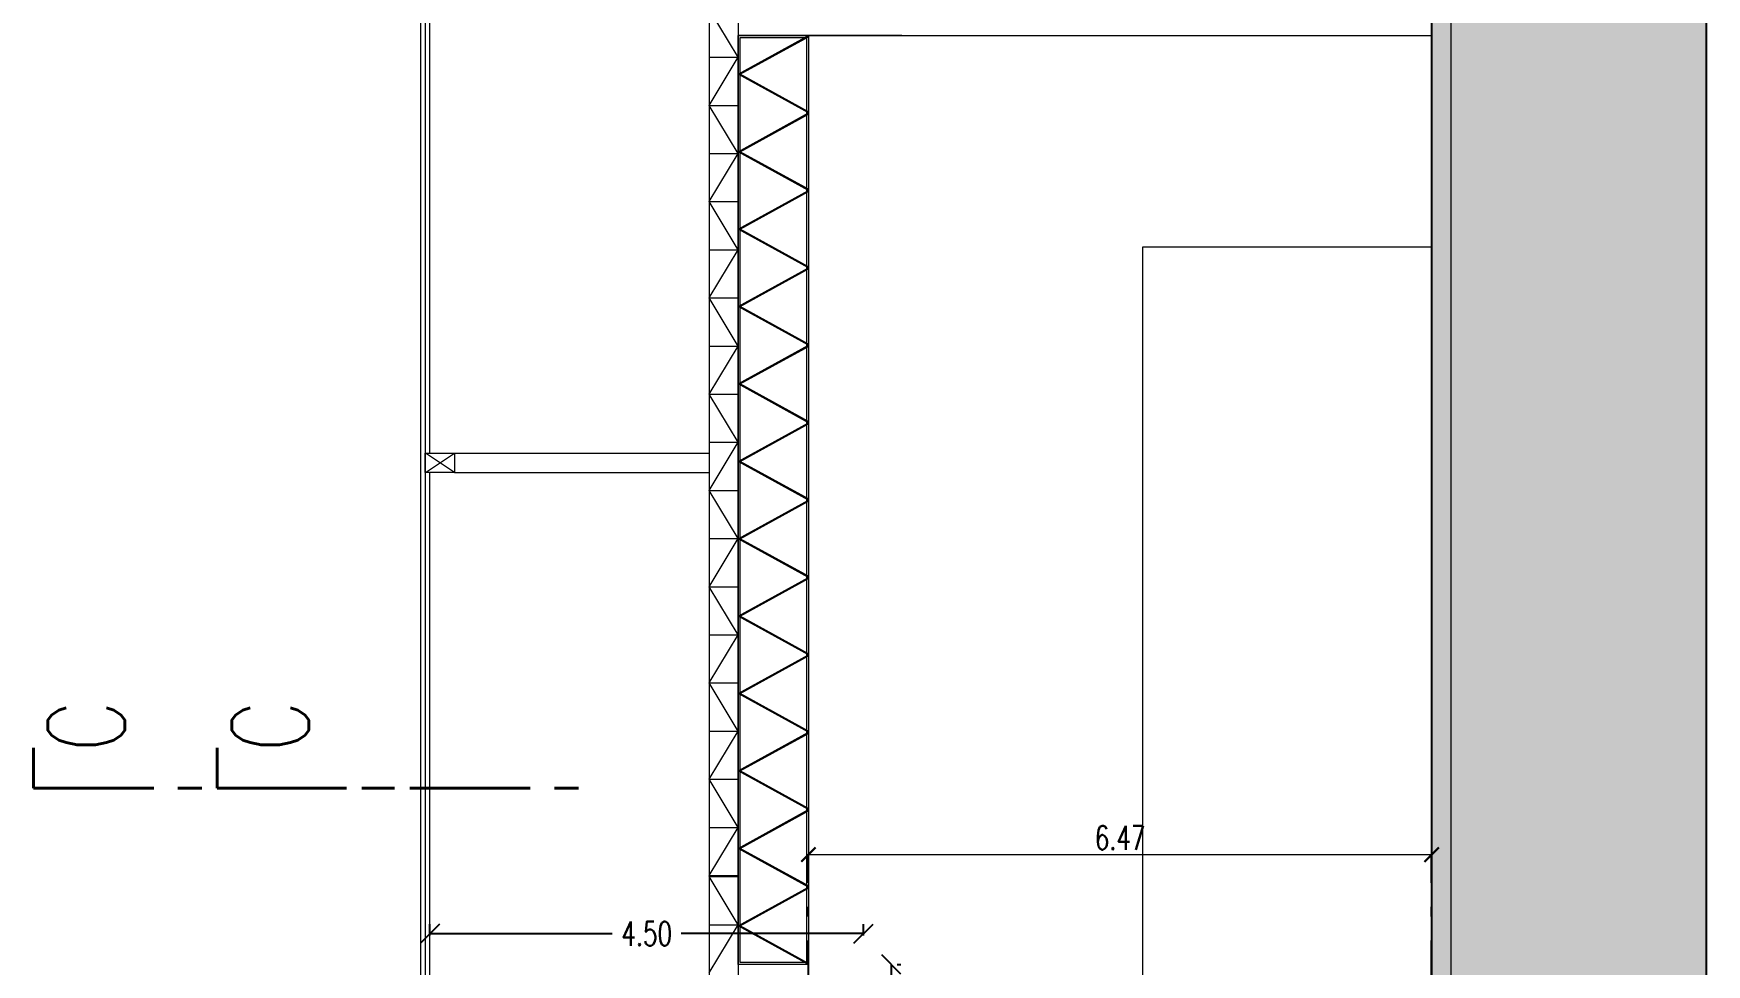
# Model space of a CAD drawing. Header units: millimetres. Extents: x 2828 to 3406, y 849 to 1266.
# Drawn here: x 3196.47 to 3213.84, y 1096.66 to 1106.33 of the extents above; entities that cross this region are included whole.
import ezdxf

# ---------------------------------------------------------------- set-up
doc = ezdxf.new("R2010")
doc.units = ezdxf.units.MM
doc.header["$PDMODE"] = 34
doc.header["$PDSIZE"] = -10
doc.linetypes.add('CENTER', pattern=[2, 1.25, -0.25, 0.25, -0.25])
doc.linetypes.add('DASHDOT', pattern=[1, 0.5, -0.25, 0, -0.25])
doc.layers.get('DEFPOINTS').update_dxf_attribs({"lineweight": 5})
for name, color, linetype, lineweight in [('0.05', 64, 'Continuous', 5), ('0.10', 161, 'Continuous', 9), ('0.30', 1, 'Continuous', 25), ('arq tex 250', 31, 'Continuous', 5), ('hatch color', 26, 'Continuous', 13), ('L corte', 51, 'CENTER', 40), ('L corte 100', 83, 'CENTER', 40)]:
    doc.layers.add(name, color=color, linetype=linetype, lineweight=lineweight)
doc.layers.add('cotas cielorraso', color=232, linetype='Continuous')
doc.styles.add('100', font='romans.shx', dxfattribs={"width": 0.75, "height": 0.2})
doc.styles.add('250-cts', font='romans.shx', dxfattribs={"width": 0.7, "height": 0.25})
doc.dimstyles.new('250', dxfattribs={"dimtxt": 0.3, "dimasz": 0.15, "dimexe": 0, "dimexo": 0.1, "dimgap": 0.05, "dimtad": 1, "dimzin": 0, "dimdsep": 46, "dimtxsty": '250-cts', "dimblk": 'ARCHTICK', "dimcen": 0.02, "dimclrd": 256, "dimclre": 256, "dimclrt": 256, "dimazin": 0, "dimtfac": 1, "dimtofl": 0, "dimtmove": 1, "dimatfit": 0, "dimldrblk": 'OPEN90', "dimfxl": 1, "dimtolj": 1, "dimtzin": 0, "dimlwd": -1, "dimarcsym": 0})
doc.dimstyles.new('COTA250', dxfattribs={"dimtxt": 0.3, "dimasz": 0.2, "dimexe": 0.1, "dimexo": 0.3, "dimgap": 0.09, "dimtad": 0, "dimzin": 0, "dimdsep": 46, "dimtxsty": '250-cts', "dimblk": 'OBLIQUE', "dimcen": 0.1, "dimadec": 0, "dimazin": 0, "dimtfac": 1, "dimtix": 1, "dimtmove": 2, "dimatfit": 3, "dimldrblk": 'DOTBLANK', "dimfxl": 1, "dimtolj": 1, "dimtzin": 0, "dimarcsym": 0})

# ---------------------------------------------------------------- blocks, each defined once
blk = doc.blocks.new('_Oblique')
at = {"color": 0, "linetype": 'ByBlock', "lineweight": -2}
blk.add_line((-0.5, -0.5), (0.5, 0.5), dxfattribs=at)
blk = doc.blocks.new('*D625')
at = {"layer": 'cotas cielorraso', "color": 0, "lineweight": -2, "transparency": 16777216}
for p, q in [((3205.373, 1096.657), (3205.373, 1094.916)), ((3205.433, 1096.657), (3205.473, 1096.657)), ((3205.373, 1092.471), (3205.373, 1094.211)), ((3205.383, 1092.471), (3205.473, 1092.471))]:
    blk.add_line(p, q, dxfattribs=at)
at = {"layer": 'DEFPOINTS', "color": 0, "transparency": 16777216}
for p in [(3205.133, 1096.657), (3205.083, 1092.471), (3205.373, 1092.471)]:
    blk.add_point(p, dxfattribs=at)
at = {"layer": 'cotas cielorraso', "color": 0, "lineweight": -2, "transparency": 16777216, "xscale": 0.2, "yscale": 0.2, "zscale": 0.2}
for p, rotation in [((3205.373, 1096.657), 90), ((3205.373, 1092.471), 270)]:
    blk.add_blockref('_Oblique', p, dxfattribs=dict(at, rotation=rotation))
at = {"layer": 'cotas cielorraso', "color": 0, "transparency": 16777216, "insert": (3205.373, 1094.564), "char_height": 0.25, "attachment_point": 5, "rotation": 90, "style": '250-cts'}
blk.add_mtext('\\A1;4.19', dxfattribs=at)
blk = doc.blocks.new('_DotBlank')
at = {"color": 0, "lineweight": -2}
blk.add_line((-0.5, 0), (-1, 0), dxfattribs=at)
blk.add_circle((0, 0), 0.5, dxfattribs=at)
blk = doc.blocks.new('*D653')
at = {"layer": 'cotas cielorraso', "color": 0, "lineweight": -2, "transparency": 16777216}
for p, q in [((3200.583, 1096.957), (3200.583, 1097.078)), ((3200.583, 1096.978), (3202.476, 1096.978)), ((3205.083, 1096.978), (3203.19, 1096.978)), ((3205.083, 1096.957), (3205.083, 1097.078))]:
    blk.add_line(p, q, dxfattribs=at)
at = {"layer": 'DEFPOINTS', "color": 0, "transparency": 16777216}
for p in [(3200.583, 1096.978), (3200.583, 1096.657), (3205.083, 1096.657)]:
    blk.add_point(p, dxfattribs=at)
at = {"layer": 'cotas cielorraso', "color": 0, "lineweight": -2, "transparency": 16777216, "xscale": 0.2, "yscale": 0.2, "zscale": 0.2, "rotation": 180}
blk.add_blockref('_Oblique', (3200.583, 1096.978), dxfattribs=at)
at = {"layer": 'cotas cielorraso', "color": 0, "lineweight": -2, "transparency": 16777216, "xscale": 0.2, "yscale": 0.2, "zscale": 0.2}
blk.add_blockref('_Oblique', (3205.083, 1096.978), dxfattribs=at)
at = {"layer": 'cotas cielorraso', "color": 0, "transparency": 16777216, "insert": (3202.833, 1096.978), "char_height": 0.25, "attachment_point": 5, "style": '250-cts'}
blk.add_mtext('\\A1;4.50', dxfattribs=at)
blk = doc.blocks.new('*D633')
at = {"layer": 'cotas cielorraso', "color": 0, "lineweight": -2, "transparency": 16777216}
for p, q in [((3205.373, 1096.657), (3205.373, 1094.916)), ((3205.433, 1096.657), (3205.473, 1096.657)), ((3205.373, 1092.471), (3205.373, 1094.211)), ((3205.383, 1092.471), (3205.473, 1092.471))]:
    blk.add_line(p, q, dxfattribs=at)
at = {"layer": 'DEFPOINTS', "color": 0, "transparency": 16777216}
for p in [(3205.133, 1096.657), (3205.083, 1092.471), (3205.373, 1092.471)]:
    blk.add_point(p, dxfattribs=at)
at = {"layer": 'cotas cielorraso', "color": 0, "lineweight": -2, "transparency": 16777216, "xscale": 0.2, "yscale": 0.2, "zscale": 0.2}
for p, rotation in [((3205.373, 1096.657), 90), ((3205.373, 1092.471), 270)]:
    blk.add_blockref('_Oblique', p, dxfattribs=dict(at, rotation=rotation))
at = {"layer": 'cotas cielorraso', "color": 0, "transparency": 16777216, "insert": (3205.373, 1094.564), "char_height": 0.25, "attachment_point": 5, "rotation": 90, "style": '250-cts'}
blk.add_mtext('\\A1;4.19', dxfattribs=at)
blk = doc.blocks.new('*D658')
at = {"layer": 'cotas cielorraso', "color": 0, "lineweight": -2, "transparency": 16777216}
for p, q in [((3200.583, 1096.957), (3200.583, 1097.078)), ((3200.583, 1096.978), (3202.476, 1096.978)), ((3205.083, 1096.978), (3203.19, 1096.978)), ((3205.083, 1096.957), (3205.083, 1097.078))]:
    blk.add_line(p, q, dxfattribs=at)
at = {"layer": 'DEFPOINTS', "color": 0, "transparency": 16777216}
for p in [(3200.583, 1096.978), (3200.583, 1096.657), (3205.083, 1096.657)]:
    blk.add_point(p, dxfattribs=at)
at = {"layer": 'cotas cielorraso', "color": 0, "lineweight": -2, "transparency": 16777216, "xscale": 0.2, "yscale": 0.2, "zscale": 0.2, "rotation": 180}
blk.add_blockref('_Oblique', (3200.583, 1096.978), dxfattribs=at)
at = {"layer": 'cotas cielorraso', "color": 0, "lineweight": -2, "transparency": 16777216, "xscale": 0.2, "yscale": 0.2, "zscale": 0.2}
blk.add_blockref('_Oblique', (3205.083, 1096.978), dxfattribs=at)
at = {"layer": 'cotas cielorraso', "color": 0, "transparency": 16777216, "insert": (3202.833, 1096.978), "char_height": 0.25, "attachment_point": 5, "style": '250-cts'}
blk.add_mtext('\\A1;4.50', dxfattribs=at)
blk = doc.blocks.new('_ARCHTICK')
at = {"color": 0, "linetype": 'ByBlock', "const_width": 0.15}
blk.add_lwpolyline([(-0.5, -0.5), (0.5, 0.5)], dxfattribs=at)
blk = doc.blocks.new('*D722')
at = {"layer": 'arq tex 250', "linetype": 'DASHDOT', "lineweight": -2, "transparency": 16777216}
for p, q in [((3204.513, 1096.407), (3204.513, 1097.799)), ((3210.983, 1096.407), (3210.983, 1097.799))]:
    blk.add_line(p, q, dxfattribs=at)
at = {"layer": 'arq tex 250', "transparency": 16777216}
blk.add_line((3204.513, 1097.799), (3210.983, 1097.799), dxfattribs=at)
at = {"layer": 'DEFPOINTS', "color": 0, "transparency": 16777216}
for p in [(3210.983, 1097.799), (3204.513, 1096.307), (3210.983, 1096.307)]:
    blk.add_point(p, dxfattribs=at)
at = {"layer": 'arq tex 250', "transparency": 16777216, "xscale": 0.15, "yscale": 0.15, "zscale": 0.15, "rotation": 180}
blk.add_blockref('_ARCHTICK', (3204.513, 1097.799), dxfattribs=at)
at = {"layer": 'arq tex 250', "transparency": 16777216, "xscale": 0.15, "yscale": 0.15, "zscale": 0.15}
blk.add_blockref('_ARCHTICK', (3210.983, 1097.799), dxfattribs=at)
at = {"layer": 'arq tex 250', "transparency": 16777216, "insert": (3207.748, 1097.974), "char_height": 0.25, "attachment_point": 5, "style": '250-cts'}
blk.add_mtext('\\A1;6.47', dxfattribs=at)
blk = doc.blocks.new('_Open90')
at = {"color": 0, "linetype": 'ByBlock', "lineweight": -2}
for p, q in [((0, 0), (-1, 0)), ((-0.5, 0.5), (0, 0)), ((0, 0), (-0.5, -0.5))]:
    blk.add_line(p, q, dxfattribs=at)

msp = doc.modelspace()

# ---------------------------------------------------------------- hatches: boundary and pattern name
at = {"layer": 'hatch color', "true_color": 0x696969}
h = msp.add_hatch(dxfattribs=at)
h.set_pattern_fill('EARTH', color=251, scale=0.07, angle=315, style=0)
h.set_pattern_definition([(45, (2696.8556, 1340.46823), (9e-16, 0.62861793), [0.4445, -0.4445]), (45, (2696.73773, 1340.5861), (9e-16, 0.62861793), [0.4445, -0.4445]), (45, (2696.61986, 1340.70396), (9e-16, 0.62861793), [0.4445, -0.4445]), (135, (2696.61986, 1340.78254), (-0.62861793, 9e-16), [0.4445, -0.4445]), (135, (2696.73773, 1340.9004), (-0.62861793, 9e-16), [0.4445, -0.4445]), (135, (2696.8556, 1341.01827), (-0.62861793, 9e-16), [0.4445, -0.4445])])
h.paths.add_polyline_path([(3211.186, 1050.39), (3213.837, 1050.39), (3213.837, 1266.01), (3210.986, 1266.01), (3210.986, 1086.403), (3211.186, 1086.403)])

# ---------------------------------------------------------------- linework, layer by layer
at = {"layer": '0.05'}
for p, q in [((3200.483, 1236.25), (3200.483, 1086.658, 101.167)), ((3200.483, 1236.25), (3200.483, 1086.658, 101.167)), ((3200.533, 1236.25, -101.167), (3200.533, 1086.658, 101.167)), ((3200.533, 1236.25, -101.167), (3200.533, 1086.658, 101.167)), ((3200.535, 1101.77, 101.167), (3200.836, 1101.97, 101.167)), ((3200.836, 1101.77, 101.167), (3200.535, 1101.97, 101.167)), ((3200.535, 1101.77, 101.167), (3200.836, 1101.97, 101.167)), ((3200.836, 1101.77, 101.167), (3200.535, 1101.97, 101.167))]:
    msp.add_line(p, q, dxfattribs=at)
at = {"layer": '0.05', "color": 8, "true_color": 0x7d7d7d}
for p, q in [((3203.783, 1106.307, 101.167), (3210.983, 1106.307, 101.167)), ((3205.483, 1106.307), (3203.783, 1106.307, 101.167)), ((3203.783, 1106.307, 101.167), (3210.983, 1106.307, 101.167)), ((3205.483, 1106.307), (3203.783, 1106.307, 101.167)), ((3207.983, 1092.775), (3207.983, 1104.112)), ((3207.983, 1104.112), (3210.983, 1104.112)), ((3200.836, 1101.97, 101.167), (3203.481, 1101.97, 101.167)), ((3200.836, 1101.97, 101.167), (3203.481, 1101.97, 101.167)), ((3200.836, 1101.77, 101.167), (3203.481, 1101.77, 101.167)), ((3200.836, 1101.77, 101.167), (3203.481, 1101.77, 101.167))]:
    msp.add_line(p, q, dxfattribs=at)
at = {"layer": '0.10', "color": 251, "true_color": 0x696969}
for p, q in [((3203.481, 1236.13, -101.167), (3203.481, 1086.658, 101.167)), ((3203.481, 1236.13, -101.167), (3203.481, 1086.658, 101.167)), ((3203.783, 1236.13, -101.167), (3203.783, 1086.658, 101.167)), ((3203.783, 1236.13, -101.167), (3203.783, 1086.658, 101.167)), ((3211.183, 1230.619, 101.167), (3211.183, 1070.121, 101.167)), ((3211.183, 1230.619, 101.167), (3211.183, 1070.121, 101.167))]:
    msp.add_line(p, q, dxfattribs=at)
at = {"layer": '0.10'}
for p, q in [((3200.583, 1106.307, 101.167), (3200.583, 1111.932, 101.167)), ((3200.583, 1106.307, 101.167), (3200.583, 1111.932, 101.167)), ((3203.783, 1106.082, 101.167), (3203.481, 1106.582, 101.167)), ((3203.783, 1106.082, 101.167), (3203.481, 1106.582, 101.167)), ((3200.583, 1101.97, 101.167), (3200.583, 1106.307, 101.167)), ((3200.583, 1101.97, 101.167), (3200.583, 1106.307, 101.167)), ((3203.481, 1106.082, 101.167), (3203.783, 1106.082, 101.167)), ((3203.481, 1105.582, 101.167), (3203.783, 1106.082, 101.167)), ((3203.481, 1106.082, 101.167), (3203.783, 1106.082, 101.167)), ((3203.481, 1105.582, 101.167), (3203.783, 1106.082, 101.167)), ((3203.783, 1105.082, 101.167), (3203.481, 1105.582, 101.167)), ((3203.481, 1105.582, 101.167), (3203.783, 1105.582, 101.167)), ((3203.783, 1105.082, 101.167), (3203.481, 1105.582, 101.167)), ((3203.481, 1105.582, 101.167), (3203.783, 1105.582, 101.167)), ((3203.481, 1104.582, 101.167), (3203.783, 1105.082, 101.167)), ((3203.481, 1105.082, 101.167), (3203.783, 1105.082, 101.167)), ((3203.481, 1104.582, 101.167), (3203.783, 1105.082, 101.167)), ((3203.481, 1105.082, 101.167), (3203.783, 1105.082, 101.167)), ((3203.481, 1104.582, 101.167), (3203.783, 1104.582, 101.167)), ((3203.783, 1104.082, 101.167), (3203.481, 1104.582, 101.167)), ((3203.481, 1104.582, 101.167), (3203.783, 1104.582, 101.167)), ((3203.783, 1104.082, 101.167), (3203.481, 1104.582, 101.167)), ((3203.481, 1104.082, 101.167), (3203.783, 1104.082, 101.167)), ((3203.481, 1103.582, 101.167), (3203.783, 1104.082, 101.167)), ((3203.481, 1104.082, 101.167), (3203.783, 1104.082, 101.167)), ((3203.481, 1103.582, 101.167), (3203.783, 1104.082, 101.167)), ((3203.481, 1103.582, 101.167), (3203.783, 1103.582, 101.167)), ((3203.783, 1103.082, 101.167), (3203.481, 1103.582, 101.167)), ((3203.481, 1103.582, 101.167), (3203.783, 1103.582, 101.167)), ((3203.783, 1103.082, 101.167), (3203.481, 1103.582, 101.167)), ((3203.481, 1103.082, 101.167), (3203.783, 1103.082, 101.167)), ((3203.481, 1102.582, 101.167), (3203.783, 1103.082, 101.167)), ((3203.481, 1103.082, 101.167), (3203.783, 1103.082, 101.167)), ((3203.481, 1102.582, 101.167), (3203.783, 1103.082, 101.167)), ((3203.481, 1102.582, 101.167), (3203.783, 1102.582, 101.167)), ((3203.783, 1102.082, 101.167), (3203.481, 1102.582, 101.167)), ((3203.481, 1102.582, 101.167), (3203.783, 1102.582, 101.167)), ((3203.783, 1102.082, 101.167), (3203.481, 1102.582, 101.167)), ((3203.481, 1102.082, 101.167), (3203.783, 1102.082, 101.167)), ((3203.481, 1101.582, 101.167), (3203.783, 1102.082, 101.167)), ((3203.481, 1102.082, 101.167), (3203.783, 1102.082, 101.167)), ((3203.481, 1101.582, 101.167), (3203.783, 1102.082, 101.167)), ((3200.583, 1096.385, 101.167), (3200.583, 1101.77, 101.167)), ((3200.583, 1096.385, 101.167), (3200.583, 1101.77, 101.167)), ((3203.481, 1101.582, 101.167), (3203.783, 1101.582, 101.167)), ((3203.783, 1101.082, 101.167), (3203.481, 1101.582, 101.167)), ((3203.481, 1101.582, 101.167), (3203.783, 1101.582, 101.167)), ((3203.783, 1101.082, 101.167), (3203.481, 1101.582, 101.167)), ((3203.481, 1101.082, 101.167), (3203.783, 1101.082, 101.167)), ((3203.481, 1100.582, 101.167), (3203.783, 1101.082, 101.167)), ((3203.481, 1101.082, 101.167), (3203.783, 1101.082, 101.167)), ((3203.481, 1100.582, 101.167), (3203.783, 1101.082, 101.167)), ((3203.481, 1100.582, 101.167), (3203.783, 1100.582, 101.167)), ((3203.783, 1100.082, 101.167), (3203.481, 1100.582, 101.167)), ((3203.481, 1100.582, 101.167), (3203.783, 1100.582, 101.167)), ((3203.783, 1100.082, 101.167), (3203.481, 1100.582, 101.167)), ((3203.481, 1100.082, 101.167), (3203.783, 1100.082, 101.167)), ((3203.481, 1099.582, 101.167), (3203.783, 1100.082, 101.167)), ((3203.481, 1100.082, 101.167), (3203.783, 1100.082, 101.167)), ((3203.481, 1099.582, 101.167), (3203.783, 1100.082, 101.167)), ((3203.481, 1099.582), (3203.783, 1099.582)), ((3203.783, 1099.082), (3203.481, 1099.582)), ((3203.481, 1099.582), (3203.783, 1099.582)), ((3203.783, 1099.082), (3203.481, 1099.582)), ((3203.481, 1099.082), (3203.783, 1099.082)), ((3203.481, 1098.582), (3203.783, 1099.082)), ((3203.481, 1099.082), (3203.783, 1099.082)), ((3203.481, 1098.582), (3203.783, 1099.082)), ((3203.481, 1098.582), (3203.783, 1098.582)), ((3203.783, 1098.082), (3203.481, 1098.582)), ((3203.481, 1098.582), (3203.783, 1098.582)), ((3203.783, 1098.082), (3203.481, 1098.582)), ((3203.481, 1098.082), (3203.783, 1098.082)), ((3203.481, 1097.582), (3203.783, 1098.082)), ((3203.481, 1098.082), (3203.783, 1098.082)), ((3203.481, 1097.582), (3203.783, 1098.082)), ((3203.481, 1097.582, -101.167), (3203.783, 1097.582, -101.167)), ((3203.481, 1097.582, -101.167), (3203.783, 1097.582, -101.167)), ((3203.481, 1097.57), (3203.783, 1097.57)), ((3203.783, 1097.07), (3203.481, 1097.57)), ((3203.481, 1097.57), (3203.783, 1097.57)), ((3203.783, 1097.07), (3203.481, 1097.57)), ((3203.481, 1097.07), (3203.783, 1097.07)), ((3203.481, 1096.57), (3203.783, 1097.07)), ((3203.481, 1097.07), (3203.783, 1097.07)), ((3203.481, 1096.57), (3203.783, 1097.07))]:
    msp.add_line(p, q, dxfattribs=at)
at = {"layer": '0.10', "elevation": 101.167}
for points in [[(3203.783, 1106.307), (3204.513, 1106.307), (3204.513, 1096.657), (3203.783, 1096.657), (3203.783, 1106.307)], [(3204.513, 1105.503), (3203.783, 1105.905), (3204.513, 1106.307)], [(3203.783, 1106.307), (3204.513, 1106.307), (3204.513, 1096.657), (3203.783, 1096.657), (3203.783, 1106.307)], [(3204.513, 1105.503), (3203.783, 1105.905), (3204.513, 1106.307)], [(3204.513, 1105.514), (3203.804, 1105.905), (3204.513, 1106.295)], [(3204.513, 1105.514), (3203.804, 1105.905), (3204.513, 1106.295)], [(3204.513, 1104.699), (3203.783, 1105.101), (3204.513, 1105.503)], [(3204.513, 1104.699), (3203.783, 1105.101), (3204.513, 1105.503)], [(3204.513, 1104.71), (3203.804, 1105.101), (3204.513, 1105.491)], [(3204.513, 1104.71), (3203.804, 1105.101), (3204.513, 1105.491)], [(3204.513, 1103.895), (3203.783, 1104.297), (3204.513, 1104.699)], [(3204.513, 1103.895), (3203.783, 1104.297), (3204.513, 1104.699)], [(3204.513, 1103.906), (3203.804, 1104.297), (3204.513, 1104.687)], [(3204.513, 1103.906), (3203.804, 1104.297), (3204.513, 1104.687)], [(3204.513, 1103.09), (3203.783, 1103.492), (3204.513, 1103.895)], [(3204.513, 1103.09), (3203.783, 1103.492), (3204.513, 1103.895)], [(3204.513, 1103.102), (3203.804, 1103.492), (3204.513, 1103.883)], [(3204.513, 1103.102), (3203.804, 1103.492), (3204.513, 1103.883)], [(3204.513, 1102.286), (3203.783, 1102.688), (3204.513, 1103.09)], [(3204.513, 1102.286), (3203.783, 1102.688), (3204.513, 1103.09)], [(3204.513, 1102.298), (3203.804, 1102.688), (3204.513, 1103.079)], [(3204.513, 1102.298), (3203.804, 1102.688), (3204.513, 1103.079)], [(3204.513, 1101.482), (3203.783, 1101.884), (3204.513, 1102.286)], [(3204.513, 1101.482), (3203.783, 1101.884), (3204.513, 1102.286)], [(3204.513, 1101.494), (3203.804, 1101.884), (3204.513, 1102.275)], [(3204.513, 1101.494), (3203.804, 1101.884), (3204.513, 1102.275)], [(3200.533, 1101.77), (3200.533, 1101.97), (3200.836, 1101.97), (3200.836, 1101.77), (3200.535, 1101.77)], [(3200.533, 1101.77), (3200.533, 1101.97), (3200.836, 1101.97), (3200.836, 1101.77), (3200.535, 1101.77)], [(3204.513, 1100.678), (3203.783, 1101.08), (3204.513, 1101.482)], [(3204.513, 1100.678), (3203.783, 1101.08), (3204.513, 1101.482)], [(3204.513, 1100.69), (3203.804, 1101.08), (3204.513, 1101.471)], [(3204.513, 1100.69), (3203.804, 1101.08), (3204.513, 1101.471)], [(3204.513, 1099.874), (3203.783, 1100.276), (3204.513, 1100.678)], [(3204.513, 1099.874), (3203.783, 1100.276), (3204.513, 1100.678)], [(3204.513, 1099.885), (3203.804, 1100.276), (3204.513, 1100.667)], [(3204.513, 1099.885), (3203.804, 1100.276), (3204.513, 1100.667)], [(3204.513, 1099.07), (3203.783, 1099.472), (3204.513, 1099.874)], [(3204.513, 1099.07), (3203.783, 1099.472), (3204.513, 1099.874)], [(3204.513, 1099.081), (3203.804, 1099.472), (3204.513, 1099.863)], [(3204.513, 1099.081), (3203.804, 1099.472), (3204.513, 1099.863)], [(3204.513, 1098.266), (3203.783, 1098.668), (3204.513, 1099.07)], [(3204.513, 1098.266), (3203.783, 1098.668), (3204.513, 1099.07)], [(3204.513, 1098.277), (3203.804, 1098.668), (3204.513, 1099.058)], [(3204.513, 1098.277), (3203.804, 1098.668), (3204.513, 1099.058)], [(3204.513, 1097.462), (3203.783, 1097.864), (3204.513, 1098.266)], [(3204.513, 1097.462), (3203.783, 1097.864), (3204.513, 1098.266)], [(3204.513, 1097.473), (3203.804, 1097.864), (3204.513, 1098.254)], [(3204.513, 1097.473), (3203.804, 1097.864), (3204.513, 1098.254)], [(3204.513, 1096.657), (3203.783, 1097.06), (3204.513, 1097.462)], [(3204.513, 1096.657), (3203.783, 1097.06), (3204.513, 1097.462)], [(3204.513, 1096.669), (3203.804, 1097.06), (3204.513, 1097.45)], [(3204.513, 1096.669), (3203.804, 1097.06), (3204.513, 1097.45)]]:
    msp.add_lwpolyline(points, dxfattribs=at)
msp.add_lwpolyline([(3203.803, 1106.287), (3204.493, 1106.287), (3204.493, 1096.677), (3203.803, 1096.677)], close=True, dxfattribs=at)
msp.add_lwpolyline([(3203.803, 1106.287), (3204.493, 1106.287), (3204.493, 1096.677), (3203.803, 1096.677)], close=True, dxfattribs=at)
at = {"layer": '0.30', "elevation": 101.167}
msp.add_lwpolyline([(3210.986, 1050.39), (3213.837, 1050.39), (3213.837, 1266.01), (3210.986, 1266.01), (3210.986, 1213.8)], dxfattribs=at)
msp.add_lwpolyline([(3210.986, 1050.39), (3213.837, 1050.39), (3213.837, 1266.01), (3210.986, 1266.01), (3210.986, 1213.8)], dxfattribs=at)
at = {"layer": '0.30'}
msp.add_lwpolyline([(3210.983, 1246.656), (3210.983, 1086.403)], dxfattribs=at)
at = {"layer": 'L corte'}
for q in [(3198.375, 1098.907), (3202.127, 1098.49)]:
    msp.add_line((3198.375, 1098.49), q, dxfattribs=at)
at = {"layer": 'L corte 100'}
for q in [(3196.466, 1098.907), (3200.218, 1098.49)]:
    msp.add_line((3196.466, 1098.49), q, dxfattribs=at)

# ---------------------------------------------------------------- texts
at = {"layer": 'L corte', "insert": (3198.525, 1098.861), "char_height": 0.8, "attachment_point": 1, "rotation": 90, "style": '100'}
msp.add_mtext_dynamic_manual_height_columns('C', width=27.3651, gutter_width=12.5, heights=[0], dxfattribs=at)
at = {"layer": 'L corte 100', "insert": (3196.615, 1098.861), "char_height": 0.8, "attachment_point": 1, "rotation": 90, "style": '100'}
msp.add_mtext_dynamic_manual_height_columns('C', width=27.3651, gutter_width=12.5, heights=[0], dxfattribs=at)

# ---------------------------------------------------------------- dimensions: what is measured, and where the dimension line sits
at = {"layer": 'arq tex 250'}
dim = msp.add_linear_dim(base=(3210.983, 1097.799), p1=(3204.513, 1096.307), p2=(3210.983, 1096.307), dimstyle='250', dxfattribs=at)
dim.commit()
dim.dimension.update_dxf_attribs({"geometry": '*D722', "text_midpoint": (3207.748, 1097.974)})
at = {"layer": 'cotas cielorraso'}
for picture in ['*D653', '*D658']:
    dim = msp.add_linear_dim(base=(3200.583, 1096.978), p1=(3205.083, 1096.657), p2=(3200.583, 1096.657), dimstyle='COTA250', dxfattribs=at)
    dim.commit()
    dim.dimension.update_dxf_attribs({"geometry": picture, "text_midpoint": (3202.833, 1096.978)})
for picture in ['*D625', '*D633']:
    dim = msp.add_linear_dim(base=(3205.373, 1092.471), p1=(3205.133, 1096.657), p2=(3205.083, 1092.471), angle=90, dimstyle='COTA250', dxfattribs=at)
    dim.commit()
    dim.dimension.update_dxf_attribs({"geometry": picture, "text_midpoint": (3205.373, 1094.564)})

doc.saveas('drawing.dxf')
